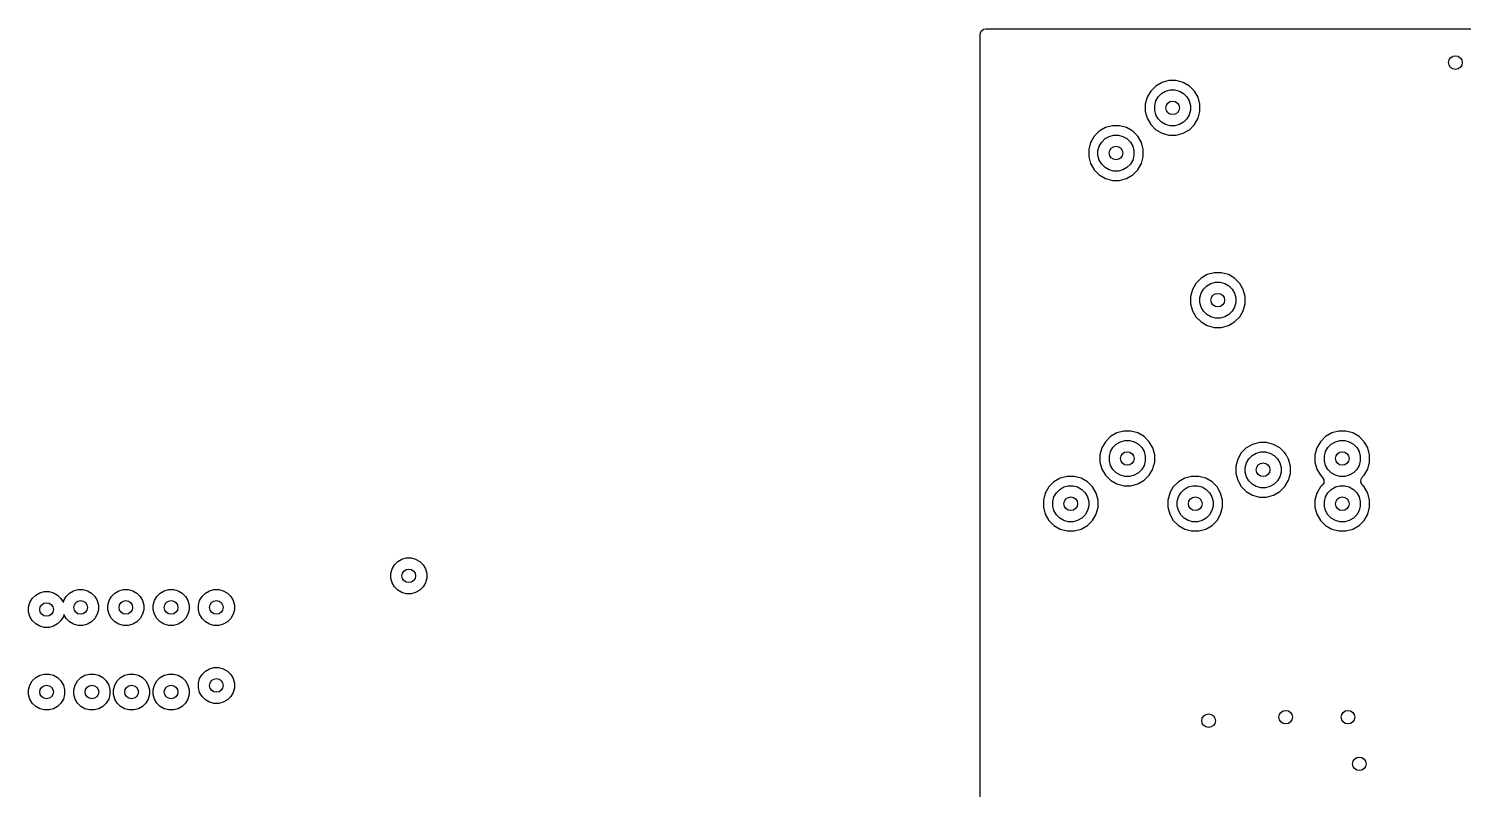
# Model space of a CAD drawing. Extents: x 0.98 to 8.09, y -3.46 to -0.83.
# Drawn here: x 2.263 to 3.511, y -1.489 to -0.827 of the extents above; entities that cross this region are included whole.
import ezdxf

# ---------------------------------------------------------------- set-up
doc = ezdxf.new("R2010")
doc.units = 0
doc.header["$MEASUREMENT"] = 0
doc.layers.add('BLACK', color=7, linetype='CONTINUOUS')

msp = doc.modelspace()

# ---------------------------------------------------------------- linework, layer by layer
at = {"layer": 'BLACK', "linetype": 'CONTINUOUS'}
for p, q in [((3.0906, -0.8317), (3.0913, -0.829)), ((3.0906, -0.8925), (3.0906, -0.8317)), ((3.0913, -0.829), (3.0934, -0.8272)), ((3.0934, -0.8272), (3.0954, -0.8268)), ((3.0954, -0.8268), (7.1211, -0.8268)), ((3.2547, -0.8719), (3.2487, -0.8735)), ((3.261, -0.8719), (3.2547, -0.8719)), ((3.267, -0.8735), (3.261, -0.8719)), ((3.2389, -0.8811), (3.2357, -0.8865)), ((3.2433, -0.8767), (3.2389, -0.8811)), ((3.2389, -0.8811), (3.2389, -0.8811)), ((3.2487, -0.8735), (3.2433, -0.8767)), ((3.2433, -0.8767), (3.2433, -0.8767)), ((3.2454, -0.8861), (3.2483, -0.8832)), ((3.2483, -0.8832), (3.2518, -0.8811)), ((3.2487, -0.8735), (3.2487, -0.8735)), ((3.2487, -0.8735), (3.2487, -0.8735)), ((3.2518, -0.8811), (3.2558, -0.8801)), ((3.2558, -0.8801), (3.2599, -0.8801)), ((3.2599, -0.8801), (3.2639, -0.8811)), ((3.2639, -0.8811), (3.2675, -0.8832)), ((3.2725, -0.8767), (3.267, -0.8735)), ((3.2675, -0.8832), (3.2704, -0.8861)), ((3.2769, -0.8811), (3.2725, -0.8767)), ((3.28, -0.8865), (3.2769, -0.8811)), ((3.0906, -0.9319), (3.0906, -0.8925)), ((3.2357, -0.8865), (3.2341, -0.8925)), ((3.2341, -0.8925), (3.2341, -0.8988)), ((3.2423, -0.8936), (3.2433, -0.8896)), ((3.2423, -0.8977), (3.2423, -0.8936)), ((3.2433, -0.9017), (3.2423, -0.8977)), ((3.2433, -0.8896), (3.2454, -0.8861)), ((3.2704, -0.8861), (3.2724, -0.8896)), ((3.2724, -0.8896), (3.2735, -0.8936)), ((3.2735, -0.8977), (3.2724, -0.9017)), ((3.2735, -0.8936), (3.2735, -0.8977)), ((3.2816, -0.8925), (3.28, -0.8865)), ((3.2816, -0.8988), (3.2816, -0.8925)), ((3.2341, -0.8988), (3.2357, -0.9048)), ((3.2357, -0.9048), (3.2389, -0.9103)), ((3.2389, -0.9103), (3.2433, -0.9147)), ((3.2454, -0.9053), (3.2433, -0.9017)), ((3.2483, -0.9082), (3.2454, -0.9053)), ((3.2518, -0.9102), (3.2483, -0.9082)), ((3.2558, -0.9113), (3.2518, -0.9102)), ((3.2639, -0.9102), (3.2599, -0.9113)), ((3.2675, -0.9082), (3.2639, -0.9102)), ((3.2704, -0.9053), (3.2675, -0.9082)), ((3.2724, -0.9017), (3.2704, -0.9053)), ((3.2725, -0.9147), (3.2769, -0.9103)), ((3.2769, -0.9103), (3.28, -0.9048)), ((3.28, -0.9048), (3.2807, -0.9024)), ((3.2807, -0.9024), (3.2816, -0.8988)), ((3.1896, -0.9204), (3.1873, -0.9245)), ((3.1941, -0.916), (3.1896, -0.9204)), ((3.1896, -0.9204), (3.1896, -0.9204)), ((3.1995, -0.9129), (3.1941, -0.916)), ((3.1941, -0.916), (3.1941, -0.916)), ((3.1962, -0.9255), (3.1991, -0.9225)), ((3.1991, -0.9225), (3.2026, -0.9205)), ((3.2055, -0.9113), (3.1995, -0.9129)), ((3.1995, -0.9129), (3.1995, -0.9129)), ((3.1995, -0.9129), (3.1995, -0.9129)), ((3.2026, -0.9205), (3.2066, -0.9194)), ((3.2118, -0.9113), (3.2055, -0.9113)), ((3.2066, -0.9194), (3.2107, -0.9194)), ((3.2107, -0.9194), (3.2147, -0.9205)), ((3.2178, -0.9129), (3.2118, -0.9113)), ((3.2147, -0.9205), (3.2182, -0.9225)), ((3.2233, -0.916), (3.2178, -0.9129)), ((3.2182, -0.9225), (3.2212, -0.9255)), ((3.2277, -0.9204), (3.2233, -0.916)), ((3.2308, -0.9259), (3.2277, -0.9204)), ((3.2433, -0.9147), (3.2487, -0.9178)), ((3.2487, -0.9178), (3.2547, -0.9194)), ((3.2547, -0.9194), (3.2547, -0.9194)), ((3.2547, -0.9194), (3.261, -0.9194)), ((3.2599, -0.9113), (3.2558, -0.9113)), ((3.261, -0.9194), (3.267, -0.9178)), ((3.261, -0.9194), (3.261, -0.9194)), ((3.267, -0.9178), (3.2725, -0.9147)), ((3.0906, -1.0599), (3.0906, -0.9319)), ((3.1865, -0.9259), (3.1849, -0.9319)), ((3.1849, -0.9319), (3.1849, -0.9382)), ((3.1873, -0.9245), (3.1865, -0.9259)), ((3.193, -0.933), (3.1941, -0.929)), ((3.193, -0.9371), (3.193, -0.933)), ((3.1941, -0.929), (3.1962, -0.9255)), ((3.2212, -0.9255), (3.2232, -0.929)), ((3.2232, -0.929), (3.2243, -0.933)), ((3.2243, -0.933), (3.2243, -0.9371)), ((3.2324, -0.9319), (3.2308, -0.9259)), ((3.2324, -0.9382), (3.2324, -0.9319)), ((3.1849, -0.9382), (3.1865, -0.9442)), ((3.1865, -0.9442), (3.1896, -0.9496)), ((3.1941, -0.9411), (3.193, -0.9371)), ((3.1962, -0.9446), (3.1941, -0.9411)), ((3.1991, -0.9475), (3.1962, -0.9446)), ((3.2026, -0.9496), (3.1991, -0.9475)), ((3.2182, -0.9475), (3.2147, -0.9496)), ((3.2212, -0.9446), (3.2182, -0.9475)), ((3.2232, -0.9411), (3.2212, -0.9446)), ((3.2243, -0.9371), (3.2232, -0.9411)), ((3.2277, -0.9496), (3.2308, -0.9442)), ((3.2308, -0.9442), (3.2324, -0.9382)), ((3.1896, -0.9496), (3.1941, -0.9541)), ((3.1941, -0.9541), (3.1995, -0.9572)), ((3.1995, -0.9572), (3.2055, -0.9588)), ((3.2066, -0.9507), (3.2026, -0.9496)), ((3.2055, -0.9588), (3.2055, -0.9588)), ((3.2055, -0.9588), (3.2118, -0.9588)), ((3.2107, -0.9507), (3.2066, -0.9507)), ((3.2147, -0.9496), (3.2107, -0.9507)), ((3.2118, -0.9588), (3.2178, -0.9572)), ((3.2118, -0.9588), (3.2118, -0.9588)), ((3.2178, -0.9572), (3.2233, -0.9541)), ((3.2233, -0.9541), (3.2277, -0.9496)), ((3.2827, -1.044), (3.2782, -1.0484)), ((3.2881, -1.0408), (3.2827, -1.044)), ((3.2827, -1.044), (3.2827, -1.044)), ((3.2941, -1.0392), (3.2881, -1.0408)), ((3.2881, -1.0408), (3.2881, -1.0408)), ((3.2881, -1.0408), (3.2881, -1.0408)), ((3.2912, -1.0484), (3.2952, -1.0474)), ((3.3004, -1.0392), (3.2941, -1.0392)), ((3.2952, -1.0474), (3.2993, -1.0474)), ((3.2993, -1.0474), (3.3033, -1.0484)), ((3.3064, -1.0408), (3.3004, -1.0392)), ((3.3118, -1.044), (3.3064, -1.0408)), ((3.3163, -1.0484), (3.3118, -1.044)), ((3.0906, -1.1024), (3.0906, -1.0599)), ((3.2751, -1.0538), (3.2735, -1.0599)), ((3.2735, -1.0599), (3.2735, -1.0661)), ((3.2782, -1.0484), (3.2751, -1.0538)), ((3.2782, -1.0484), (3.2782, -1.0484)), ((3.2816, -1.0609), (3.2827, -1.057)), ((3.2827, -1.057), (3.2848, -1.0534)), ((3.2848, -1.0534), (3.2877, -1.0505)), ((3.2877, -1.0505), (3.2912, -1.0484)), ((3.3033, -1.0484), (3.3068, -1.0505)), ((3.3068, -1.0505), (3.3097, -1.0534)), ((3.3097, -1.0534), (3.3118, -1.057)), ((3.3118, -1.057), (3.3129, -1.0609)), ((3.3194, -1.0538), (3.3163, -1.0484)), ((3.321, -1.0599), (3.3194, -1.0538)), ((3.321, -1.0661), (3.321, -1.0599)), ((3.2735, -1.0661), (3.2751, -1.0722)), ((3.2751, -1.0722), (3.2782, -1.0776)), ((3.2816, -1.065), (3.2816, -1.0609)), ((3.2827, -1.069), (3.2816, -1.065)), ((3.2848, -1.0726), (3.2827, -1.069)), ((3.2877, -1.0755), (3.2848, -1.0726)), ((3.3097, -1.0726), (3.3068, -1.0755)), ((3.3118, -1.069), (3.3097, -1.0726)), ((3.3129, -1.065), (3.3118, -1.069)), ((3.3129, -1.0609), (3.3129, -1.065)), ((3.3163, -1.0776), (3.3194, -1.0722)), ((3.3194, -1.0722), (3.321, -1.0661)), ((3.2782, -1.0776), (3.2827, -1.082)), ((3.2827, -1.082), (3.2881, -1.0851)), ((3.2912, -1.0775), (3.2877, -1.0755)), ((3.2881, -1.0851), (3.2941, -1.0868)), ((3.2952, -1.0786), (3.2912, -1.0775)), ((3.2993, -1.0786), (3.2952, -1.0786)), ((3.3033, -1.0775), (3.2993, -1.0786)), ((3.3004, -1.0868), (3.3064, -1.0851)), ((3.3068, -1.0755), (3.3033, -1.0775)), ((3.3064, -1.0851), (3.3118, -1.082)), ((3.3118, -1.082), (3.3163, -1.0776)), ((3.2941, -1.0868), (3.2941, -1.0868)), ((3.2941, -1.0868), (3.3004, -1.0868)), ((3.3004, -1.0868), (3.3004, -1.0868)), ((3.0906, -1.1583), (3.0906, -1.1024)), ((3.0906, -1.1977), (3.0906, -1.1583)), ((3.2039, -1.1818), (3.1995, -1.1862)), ((3.2093, -1.1786), (3.2039, -1.1818)), ((3.2039, -1.1818), (3.2039, -1.1818)), ((3.2154, -1.177), (3.2093, -1.1786)), ((3.2093, -1.1786), (3.2093, -1.1786)), ((3.2093, -1.1786), (3.2093, -1.1786)), ((3.2125, -1.1862), (3.2164, -1.1852)), ((3.2216, -1.177), (3.2154, -1.177)), ((3.2164, -1.1852), (3.2206, -1.1852)), ((3.2206, -1.1852), (3.2245, -1.1862)), ((3.2277, -1.1786), (3.2216, -1.177)), ((3.2331, -1.1818), (3.2277, -1.1786)), ((3.2375, -1.1862), (3.2331, -1.1818)), ((3.3909, -1.1818), (3.3865, -1.1862)), ((3.3963, -1.1786), (3.3909, -1.1818)), ((3.3909, -1.1818), (3.3909, -1.1818)), ((3.4024, -1.177), (3.3963, -1.1786)), ((3.3963, -1.1786), (3.3963, -1.1786)), ((3.3963, -1.1786), (3.3963, -1.1786)), ((3.3995, -1.1862), (3.4035, -1.1852)), ((3.4086, -1.177), (3.4024, -1.177)), ((3.4035, -1.1852), (3.4076, -1.1852)), ((3.4076, -1.1852), (3.4115, -1.1862)), ((3.4147, -1.1786), (3.4086, -1.177)), ((3.4201, -1.1818), (3.4147, -1.1786)), ((3.4245, -1.1862), (3.4201, -1.1818)), ((3.0906, -1.237), (3.0906, -1.1977)), ((3.1964, -1.1916), (3.1947, -1.1977)), ((3.1947, -1.1977), (3.1947, -1.2039)), ((3.1995, -1.1862), (3.1964, -1.1916)), ((3.1995, -1.1862), (3.1995, -1.1862)), ((3.2029, -1.1987), (3.204, -1.1948)), ((3.204, -1.1948), (3.206, -1.1912)), ((3.206, -1.1912), (3.2089, -1.1883)), ((3.2089, -1.1883), (3.2125, -1.1862)), ((3.2245, -1.1862), (3.2281, -1.1883)), ((3.2281, -1.1883), (3.231, -1.1912)), ((3.231, -1.1912), (3.2331, -1.1948)), ((3.2331, -1.1948), (3.2341, -1.1987)), ((3.2407, -1.1916), (3.2375, -1.1862)), ((3.2423, -1.1977), (3.2407, -1.1916)), ((3.2423, -1.2039), (3.2423, -1.1977)), ((3.3176, -1.196), (3.3145, -1.2014)), ((3.322, -1.1916), (3.3176, -1.196)), ((3.3176, -1.196), (3.3176, -1.196)), ((3.3274, -1.1885), (3.322, -1.1916)), ((3.322, -1.1916), (3.322, -1.1916)), ((3.327, -1.1981), (3.3306, -1.1961)), ((3.3335, -1.1869), (3.3274, -1.1885)), ((3.3274, -1.1885), (3.3274, -1.1885)), ((3.3274, -1.1885), (3.3274, -1.1885)), ((3.3306, -1.1961), (3.3346, -1.195)), ((3.3397, -1.1869), (3.3335, -1.1869)), ((3.3346, -1.195), (3.3387, -1.195)), ((3.3387, -1.195), (3.3426, -1.1961)), ((3.3458, -1.1885), (3.3397, -1.1869)), ((3.3426, -1.1961), (3.3462, -1.1981)), ((3.3512, -1.1916), (3.3458, -1.1885)), ((3.3556, -1.196), (3.3512, -1.1916)), ((3.3566, -1.1977), (3.3556, -1.196)), ((3.3575, -1.1993), (3.3566, -1.1977)), ((3.3834, -1.1916), (3.3817, -1.1977)), ((3.3817, -1.1977), (3.3817, -1.2039)), ((3.3865, -1.1862), (3.3834, -1.1916)), ((3.3865, -1.1862), (3.3865, -1.1862)), ((3.3899, -1.1987), (3.391, -1.1948)), ((3.391, -1.1948), (3.393, -1.1912)), ((3.393, -1.1912), (3.3959, -1.1883)), ((3.3959, -1.1883), (3.3995, -1.1862)), ((3.4115, -1.1862), (3.4151, -1.1883)), ((3.4151, -1.1883), (3.418, -1.1912)), ((3.418, -1.1912), (3.4201, -1.1948)), ((3.4201, -1.1948), (3.4211, -1.1987)), ((3.4277, -1.1916), (3.4245, -1.1862)), ((3.4293, -1.1977), (3.4277, -1.1916)), ((3.4293, -1.2039), (3.4293, -1.1977)), ((3.1947, -1.2039), (3.1964, -1.21)), ((3.1964, -1.21), (3.1995, -1.2154)), ((3.2029, -1.2028), (3.2029, -1.1987)), ((3.204, -1.2068), (3.2029, -1.2028)), ((3.206, -1.2104), (3.204, -1.2068)), ((3.2089, -1.2133), (3.206, -1.2104)), ((3.231, -1.2104), (3.2281, -1.2133)), ((3.2331, -1.2068), (3.231, -1.2104)), ((3.2341, -1.2028), (3.2331, -1.2068)), ((3.2341, -1.1987), (3.2341, -1.2028)), ((3.2375, -1.2154), (3.2407, -1.21)), ((3.2407, -1.21), (3.2413, -1.2075)), ((3.2413, -1.2075), (3.2423, -1.2039)), ((3.3145, -1.2015), (3.3128, -1.2075)), ((3.3128, -1.2075), (3.3128, -1.2138)), ((3.3145, -1.2014), (3.3145, -1.2015)), ((3.321, -1.2086), (3.3221, -1.2046)), ((3.321, -1.2127), (3.321, -1.2086)), ((3.3221, -1.2046), (3.3241, -1.201)), ((3.3241, -1.201), (3.327, -1.1981)), ((3.3462, -1.1981), (3.3491, -1.201)), ((3.3491, -1.201), (3.3512, -1.2046)), ((3.3512, -1.2046), (3.3522, -1.2086)), ((3.3522, -1.2086), (3.3522, -1.2127)), ((3.3578, -1.1998), (3.3575, -1.1993)), ((3.3588, -1.2015), (3.3578, -1.1998)), ((3.3578, -1.1998), (3.3578, -1.1998)), ((3.3604, -1.2075), (3.3588, -1.2015)), ((3.3588, -1.2015), (3.3588, -1.2015)), ((3.3604, -1.2138), (3.3604, -1.2075)), ((3.3817, -1.2039), (3.3834, -1.21)), ((3.3834, -1.21), (3.3865, -1.2154)), ((3.3899, -1.2028), (3.3899, -1.1987)), ((3.391, -1.2068), (3.3899, -1.2028)), ((3.393, -1.2104), (3.391, -1.2068)), ((3.3959, -1.2133), (3.393, -1.2104)), ((3.418, -1.2104), (3.4151, -1.2133)), ((3.4201, -1.2068), (3.418, -1.2104)), ((3.4211, -1.2028), (3.4201, -1.2068)), ((3.4211, -1.1987), (3.4211, -1.2028)), ((3.4245, -1.2154), (3.4277, -1.21)), ((3.4277, -1.21), (3.4293, -1.2039)), ((3.1547, -1.2211), (3.1503, -1.2256)), ((3.1601, -1.218), (3.1547, -1.2211)), ((3.1547, -1.2211), (3.1547, -1.2211)), ((3.1662, -1.2164), (3.1601, -1.218)), ((3.1601, -1.218), (3.1601, -1.218)), ((3.1601, -1.218), (3.1601, -1.218)), ((3.1724, -1.2164), (3.1662, -1.2164)), ((3.1785, -1.218), (3.1724, -1.2164)), ((3.1839, -1.2211), (3.1785, -1.218)), ((3.1883, -1.2256), (3.1839, -1.2211)), ((3.1995, -1.2154), (3.2039, -1.2198)), ((3.2039, -1.2198), (3.2093, -1.2229)), ((3.2125, -1.2153), (3.2089, -1.2133)), ((3.2164, -1.2164), (3.2125, -1.2153)), ((3.2206, -1.2164), (3.2164, -1.2164)), ((3.2245, -1.2153), (3.2206, -1.2164)), ((3.2281, -1.2133), (3.2245, -1.2153)), ((3.2277, -1.2229), (3.2331, -1.2198)), ((3.2331, -1.2198), (3.2375, -1.2154)), ((3.263, -1.2211), (3.2585, -1.2256)), ((3.2684, -1.218), (3.263, -1.2211)), ((3.263, -1.2211), (3.263, -1.2211)), ((3.2744, -1.2164), (3.2684, -1.218)), ((3.2684, -1.218), (3.2684, -1.218)), ((3.2684, -1.218), (3.2684, -1.218)), ((3.2807, -1.2164), (3.2744, -1.2164)), ((3.2867, -1.218), (3.2807, -1.2164)), ((3.2922, -1.2211), (3.2867, -1.218)), ((3.2966, -1.2256), (3.2922, -1.2211)), ((3.3128, -1.2138), (3.3145, -1.2198)), ((3.3145, -1.2198), (3.3176, -1.2252)), ((3.3221, -1.2167), (3.321, -1.2127)), ((3.3241, -1.2202), (3.3221, -1.2167)), ((3.327, -1.2231), (3.3241, -1.2202)), ((3.3491, -1.2202), (3.3462, -1.2231)), ((3.3512, -1.2167), (3.3491, -1.2202)), ((3.3522, -1.2127), (3.3512, -1.2167)), ((3.3556, -1.2252), (3.3588, -1.2198)), ((3.3588, -1.2198), (3.3604, -1.2138)), ((3.3865, -1.2154), (3.3865, -1.2154)), ((3.3865, -1.2154), (3.3881, -1.217)), ((3.3881, -1.217), (3.3895, -1.2194)), ((3.3893, -1.2222), (3.3881, -1.2239)), ((3.3895, -1.2194), (3.3893, -1.2222)), ((3.3995, -1.2153), (3.3959, -1.2133)), ((3.4035, -1.2164), (3.3995, -1.2153)), ((3.4076, -1.2164), (3.4035, -1.2164)), ((3.4115, -1.2153), (3.4076, -1.2164)), ((3.4151, -1.2133), (3.4115, -1.2153)), ((3.4216, -1.2215), (3.4218, -1.2188)), ((3.4229, -1.2239), (3.4216, -1.2215)), ((3.4218, -1.2188), (3.4229, -1.217)), ((3.4229, -1.217), (3.4235, -1.2164)), ((3.4235, -1.2164), (3.4245, -1.2154)), ((3.1471, -1.231), (3.1455, -1.237)), ((3.1479, -1.2296), (3.1471, -1.231)), ((3.1503, -1.2256), (3.1479, -1.2296)), ((3.1503, -1.2256), (3.1503, -1.2256)), ((3.1537, -1.2381), (3.1547, -1.2341)), ((3.1547, -1.2341), (3.1568, -1.2306)), ((3.1568, -1.2306), (3.1597, -1.2277)), ((3.1597, -1.2277), (3.1633, -1.2256)), ((3.1633, -1.2256), (3.1672, -1.2245)), ((3.1672, -1.2245), (3.1713, -1.2245)), ((3.1713, -1.2245), (3.1753, -1.2256)), ((3.1753, -1.2256), (3.1789, -1.2277)), ((3.1789, -1.2277), (3.1818, -1.2306)), ((3.1818, -1.2306), (3.1838, -1.2341)), ((3.1838, -1.2341), (3.1849, -1.2381)), ((3.1914, -1.231), (3.1883, -1.2256)), ((3.1931, -1.237), (3.1914, -1.231)), ((3.2093, -1.2229), (3.2154, -1.2246)), ((3.2154, -1.2246), (3.2154, -1.2246)), ((3.2154, -1.2246), (3.2216, -1.2246)), ((3.2216, -1.2246), (3.2277, -1.2229)), ((3.2216, -1.2246), (3.2216, -1.2246)), ((3.2554, -1.231), (3.2538, -1.237)), ((3.2562, -1.2296), (3.2554, -1.231)), ((3.2585, -1.2256), (3.2562, -1.2296)), ((3.2585, -1.2256), (3.2585, -1.2256)), ((3.2619, -1.2381), (3.263, -1.2341)), ((3.263, -1.2341), (3.2651, -1.2306)), ((3.2651, -1.2306), (3.268, -1.2277)), ((3.268, -1.2277), (3.2715, -1.2256)), ((3.2715, -1.2256), (3.2755, -1.2245)), ((3.2755, -1.2245), (3.2796, -1.2245)), ((3.2796, -1.2245), (3.2836, -1.2256)), ((3.2836, -1.2256), (3.2871, -1.2277)), ((3.2871, -1.2277), (3.2901, -1.2306)), ((3.2901, -1.2306), (3.2921, -1.2341)), ((3.2921, -1.2341), (3.2932, -1.2381)), ((3.2997, -1.231), (3.2966, -1.2256)), ((3.3013, -1.237), (3.2997, -1.231)), ((3.3176, -1.2252), (3.322, -1.2296)), ((3.322, -1.2296), (3.3274, -1.2328)), ((3.3306, -1.2252), (3.327, -1.2231)), ((3.3274, -1.2328), (3.3335, -1.2344)), ((3.3346, -1.2262), (3.3306, -1.2252)), ((3.3335, -1.2344), (3.3335, -1.2344)), ((3.3335, -1.2344), (3.3397, -1.2344)), ((3.3387, -1.2262), (3.3346, -1.2262)), ((3.3426, -1.2252), (3.3387, -1.2262)), ((3.3397, -1.2344), (3.3458, -1.2328)), ((3.3397, -1.2344), (3.3397, -1.2344)), ((3.3462, -1.2231), (3.3426, -1.2252)), ((3.3458, -1.2328), (3.3512, -1.2296)), ((3.3512, -1.2296), (3.3556, -1.2252)), ((3.3834, -1.231), (3.3817, -1.237)), ((3.3841, -1.2296), (3.3834, -1.231)), ((3.3865, -1.2256), (3.3841, -1.2296)), ((3.3881, -1.2239), (3.3865, -1.2256)), ((3.3865, -1.2256), (3.3865, -1.2256)), ((3.3899, -1.2381), (3.391, -1.2341)), ((3.391, -1.2341), (3.393, -1.2306)), ((3.393, -1.2306), (3.3959, -1.2277)), ((3.3959, -1.2277), (3.3995, -1.2256)), ((3.3995, -1.2256), (3.4035, -1.2245)), ((3.4035, -1.2245), (3.4076, -1.2245)), ((3.4076, -1.2245), (3.4115, -1.2256)), ((3.4115, -1.2256), (3.4151, -1.2277)), ((3.4151, -1.2277), (3.418, -1.2306)), ((3.418, -1.2306), (3.4201, -1.2341)), ((3.4201, -1.2341), (3.4211, -1.2381)), ((3.4245, -1.2256), (3.4229, -1.2239)), ((3.4277, -1.231), (3.4245, -1.2256)), ((3.4293, -1.237), (3.4277, -1.231)), ((3.0906, -1.2764), (3.0906, -1.237)), ((3.1455, -1.237), (3.1455, -1.2433)), ((3.1455, -1.2433), (3.1471, -1.2493)), ((3.1537, -1.2422), (3.1537, -1.2381)), ((3.1547, -1.2462), (3.1537, -1.2422)), ((3.1568, -1.2497), (3.1547, -1.2462)), ((3.1838, -1.2462), (3.1818, -1.2497)), ((3.1849, -1.2422), (3.1838, -1.2462)), ((3.1849, -1.2381), (3.1849, -1.2422)), ((3.1914, -1.2493), (3.1931, -1.2433)), ((3.1931, -1.2433), (3.1931, -1.237)), ((3.2538, -1.237), (3.2538, -1.2433)), ((3.2538, -1.2433), (3.2554, -1.2493)), ((3.2619, -1.2422), (3.2619, -1.2381)), ((3.263, -1.2462), (3.2619, -1.2422)), ((3.2651, -1.2497), (3.263, -1.2462)), ((3.2921, -1.2462), (3.2901, -1.2497)), ((3.2932, -1.2422), (3.2921, -1.2462)), ((3.2932, -1.2381), (3.2932, -1.2422)), ((3.2997, -1.2493), (3.3013, -1.2433)), ((3.3013, -1.2433), (3.3013, -1.237)), ((3.3817, -1.237), (3.3817, -1.2433)), ((3.3817, -1.2433), (3.3834, -1.2493)), ((3.3899, -1.2422), (3.3899, -1.2381)), ((3.391, -1.2462), (3.3899, -1.2422)), ((3.393, -1.2497), (3.391, -1.2462)), ((3.4201, -1.2462), (3.418, -1.2497)), ((3.4211, -1.2422), (3.4201, -1.2462)), ((3.4211, -1.2381), (3.4211, -1.2422)), ((3.4277, -1.2493), (3.4293, -1.2433)), ((3.4293, -1.2433), (3.4293, -1.237)), ((3.1471, -1.2493), (3.1503, -1.2548)), ((3.1503, -1.2548), (3.1547, -1.2592)), ((3.1547, -1.2592), (3.1601, -1.2623)), ((3.1597, -1.2527), (3.1568, -1.2497)), ((3.1633, -1.2547), (3.1597, -1.2527)), ((3.1672, -1.2558), (3.1633, -1.2547)), ((3.1713, -1.2558), (3.1672, -1.2558)), ((3.1753, -1.2547), (3.1713, -1.2558)), ((3.1789, -1.2527), (3.1753, -1.2547)), ((3.1785, -1.2623), (3.1839, -1.2592)), ((3.1818, -1.2497), (3.1789, -1.2527)), ((3.1839, -1.2592), (3.1883, -1.2548)), ((3.1883, -1.2548), (3.1914, -1.2493)), ((3.2554, -1.2493), (3.2585, -1.2548)), ((3.2585, -1.2548), (3.263, -1.2592)), ((3.263, -1.2592), (3.2684, -1.2623)), ((3.268, -1.2527), (3.2651, -1.2497)), ((3.2715, -1.2547), (3.268, -1.2527)), ((3.2755, -1.2558), (3.2715, -1.2547)), ((3.2796, -1.2558), (3.2755, -1.2558)), ((3.2836, -1.2547), (3.2796, -1.2558)), ((3.2871, -1.2527), (3.2836, -1.2547)), ((3.2867, -1.2623), (3.2922, -1.2592)), ((3.2901, -1.2497), (3.2871, -1.2527)), ((3.2922, -1.2592), (3.2966, -1.2548)), ((3.2966, -1.2548), (3.2997, -1.2493)), ((3.3834, -1.2493), (3.3865, -1.2548)), ((3.3865, -1.2548), (3.3909, -1.2592)), ((3.3909, -1.2592), (3.3963, -1.2623)), ((3.3959, -1.2527), (3.393, -1.2497)), ((3.3995, -1.2547), (3.3959, -1.2527)), ((3.4035, -1.2558), (3.3995, -1.2547)), ((3.4076, -1.2558), (3.4035, -1.2558)), ((3.4115, -1.2547), (3.4076, -1.2558)), ((3.4151, -1.2527), (3.4115, -1.2547)), ((3.4147, -1.2623), (3.4201, -1.2592)), ((3.418, -1.2497), (3.4151, -1.2527)), ((3.4201, -1.2592), (3.4245, -1.2548)), ((3.4245, -1.2548), (3.4277, -1.2493)), ((3.1601, -1.2623), (3.1662, -1.2639)), ((3.1662, -1.2639), (3.1662, -1.2639)), ((3.1662, -1.2639), (3.1724, -1.2639)), ((3.1724, -1.2639), (3.1785, -1.2623)), ((3.1724, -1.2639), (3.1724, -1.2639)), ((3.2684, -1.2623), (3.2744, -1.2639)), ((3.2744, -1.2639), (3.2744, -1.2639)), ((3.2744, -1.2639), (3.2807, -1.2639)), ((3.2807, -1.2639), (3.2867, -1.2623)), ((3.2807, -1.2639), (3.2807, -1.2639)), ((3.3963, -1.2623), (3.4024, -1.2639)), ((3.4024, -1.2639), (3.4024, -1.2639)), ((3.4024, -1.2639), (3.4086, -1.2639)), ((3.4086, -1.2639), (3.4147, -1.2623)), ((3.4086, -1.2639), (3.4086, -1.2639)), ((3.0906, -1.3059), (3.0906, -1.2764)), ((2.5779, -1.3008), (2.579, -1.2968)), ((2.579, -1.2968), (2.581, -1.2933)), ((2.581, -1.2933), (2.5839, -1.2904)), ((2.5839, -1.2904), (2.5875, -1.2883)), ((2.5875, -1.2883), (2.5914, -1.2872)), ((2.5914, -1.2872), (2.5956, -1.2872)), ((2.5956, -1.2872), (2.5995, -1.2883)), ((2.5995, -1.2883), (2.6031, -1.2904)), ((2.6031, -1.2904), (2.606, -1.2933)), ((2.606, -1.2933), (2.6081, -1.2968)), ((2.6081, -1.2968), (2.6091, -1.3008)), ((2.5779, -1.3049), (2.5779, -1.3008)), ((2.579, -1.3089), (2.5779, -1.3049)), ((2.581, -1.3124), (2.579, -1.3089)), ((2.6081, -1.3089), (2.606, -1.3124)), ((2.6091, -1.3049), (2.6081, -1.3089)), ((2.6091, -1.3008), (2.6091, -1.3049)), ((3.0906, -1.365), (3.0906, -1.3059)), ((2.264, -1.3262), (2.266, -1.3226)), ((2.266, -1.3226), (2.269, -1.3197)), ((2.269, -1.3197), (2.2725, -1.3176)), ((2.2725, -1.3176), (2.2765, -1.3166)), ((2.2765, -1.3166), (2.2806, -1.3166)), ((2.2806, -1.3166), (2.2846, -1.3176)), ((2.2846, -1.3176), (2.2881, -1.3197)), ((2.2881, -1.3197), (2.291, -1.3226)), ((2.291, -1.3226), (2.2931, -1.3261)), ((2.2935, -1.3244), (2.2956, -1.3208)), ((2.2956, -1.3208), (2.2985, -1.3179)), ((2.2985, -1.3179), (2.302, -1.3159)), ((2.302, -1.3159), (2.306, -1.3148)), ((2.306, -1.3148), (2.3101, -1.3148)), ((2.3101, -1.3148), (2.3141, -1.3159)), ((2.3141, -1.3159), (2.3177, -1.3179)), ((2.3177, -1.3179), (2.3206, -1.3208)), ((2.3206, -1.3208), (2.3226, -1.3244)), ((2.3329, -1.3244), (2.3349, -1.3208)), ((2.3349, -1.3208), (2.3379, -1.3179)), ((2.3379, -1.3179), (2.3414, -1.3159)), ((2.3414, -1.3159), (2.3454, -1.3148)), ((2.3454, -1.3148), (2.3495, -1.3148)), ((2.3495, -1.3148), (2.3535, -1.3159)), ((2.3535, -1.3159), (2.357, -1.3179)), ((2.357, -1.3179), (2.3599, -1.3208)), ((2.3599, -1.3208), (2.362, -1.3244)), ((2.3723, -1.3244), (2.3743, -1.3208)), ((2.3743, -1.3208), (2.3772, -1.3179)), ((2.3772, -1.3179), (2.3808, -1.3159)), ((2.3808, -1.3159), (2.3848, -1.3148)), ((2.3848, -1.3148), (2.3889, -1.3148)), ((2.3889, -1.3148), (2.3928, -1.3159)), ((2.3928, -1.3159), (2.3964, -1.3179)), ((2.3964, -1.3179), (2.3993, -1.3208)), ((2.3993, -1.3208), (2.4014, -1.3244)), ((2.4116, -1.3244), (2.4137, -1.3208)), ((2.4137, -1.3208), (2.4166, -1.3179)), ((2.4166, -1.3179), (2.4202, -1.3159)), ((2.4202, -1.3159), (2.4241, -1.3148)), ((2.4241, -1.3148), (2.4282, -1.3148)), ((2.4282, -1.3148), (2.4322, -1.3159)), ((2.4322, -1.3159), (2.4358, -1.3179)), ((2.4358, -1.3179), (2.4387, -1.3208)), ((2.4387, -1.3208), (2.4407, -1.3244)), ((2.5839, -1.3153), (2.581, -1.3124)), ((2.5875, -1.3174), (2.5839, -1.3153)), ((2.5914, -1.3185), (2.5875, -1.3174)), ((2.5956, -1.3185), (2.5914, -1.3185)), ((2.5995, -1.3174), (2.5956, -1.3185)), ((2.6031, -1.3153), (2.5995, -1.3174)), ((2.606, -1.3124), (2.6031, -1.3153)), ((2.2629, -1.3301), (2.264, -1.3262)), ((2.2629, -1.3342), (2.2629, -1.3301)), ((2.264, -1.3382), (2.2629, -1.3342)), ((2.2931, -1.3261), (2.2935, -1.3244)), ((2.3226, -1.3244), (2.3237, -1.3284)), ((2.3237, -1.3325), (2.3226, -1.3364)), ((2.3237, -1.3284), (2.3237, -1.3325)), ((2.3318, -1.3284), (2.3329, -1.3244)), ((2.3318, -1.3325), (2.3318, -1.3284)), ((2.3329, -1.3364), (2.3318, -1.3325)), ((2.362, -1.3244), (2.3631, -1.3284)), ((2.3631, -1.3325), (2.362, -1.3364)), ((2.3631, -1.3284), (2.3631, -1.3325)), ((2.3712, -1.3284), (2.3723, -1.3244)), ((2.3712, -1.3325), (2.3712, -1.3284)), ((2.3723, -1.3364), (2.3712, -1.3325)), ((2.4014, -1.3244), (2.4024, -1.3284)), ((2.4024, -1.3325), (2.4014, -1.3364)), ((2.4024, -1.3284), (2.4024, -1.3325)), ((2.4106, -1.3284), (2.4116, -1.3244)), ((2.4106, -1.3325), (2.4106, -1.3284)), ((2.4116, -1.3364), (2.4106, -1.3325)), ((2.4407, -1.3244), (2.4418, -1.3284)), ((2.4418, -1.3325), (2.4407, -1.3364)), ((2.4418, -1.3284), (2.4418, -1.3325)), ((2.266, -1.3418), (2.264, -1.3382)), ((2.269, -1.3447), (2.266, -1.3418)), ((2.2725, -1.3467), (2.269, -1.3447)), ((2.2765, -1.3478), (2.2725, -1.3467)), ((2.2846, -1.3467), (2.2806, -1.3478)), ((2.2881, -1.3447), (2.2846, -1.3467)), ((2.291, -1.3418), (2.2881, -1.3447)), ((2.2931, -1.3382), (2.291, -1.3418)), ((2.2936, -1.3365), (2.2931, -1.3382)), ((2.2956, -1.34), (2.2936, -1.3365)), ((2.2985, -1.3429), (2.2956, -1.34)), ((2.302, -1.345), (2.2985, -1.3429)), ((2.306, -1.346), (2.302, -1.345)), ((2.3101, -1.346), (2.306, -1.346)), ((2.3141, -1.345), (2.3101, -1.346)), ((2.3177, -1.3429), (2.3141, -1.345)), ((2.3206, -1.34), (2.3177, -1.3429)), ((2.3226, -1.3364), (2.3206, -1.34)), ((2.3349, -1.34), (2.3329, -1.3364)), ((2.3379, -1.3429), (2.3349, -1.34)), ((2.3414, -1.345), (2.3379, -1.3429)), ((2.3454, -1.346), (2.3414, -1.345)), ((2.3495, -1.346), (2.3454, -1.346)), ((2.3535, -1.345), (2.3495, -1.346)), ((2.357, -1.3429), (2.3535, -1.345)), ((2.3599, -1.34), (2.357, -1.3429)), ((2.362, -1.3364), (2.3599, -1.34)), ((2.3743, -1.34), (2.3723, -1.3364)), ((2.3772, -1.3429), (2.3743, -1.34)), ((2.3808, -1.345), (2.3772, -1.3429)), ((2.3848, -1.346), (2.3808, -1.345)), ((2.3889, -1.346), (2.3848, -1.346)), ((2.3928, -1.345), (2.3889, -1.346)), ((2.3964, -1.3429), (2.3928, -1.345)), ((2.3993, -1.34), (2.3964, -1.3429)), ((2.4014, -1.3364), (2.3993, -1.34)), ((2.4137, -1.34), (2.4116, -1.3364)), ((2.4166, -1.3429), (2.4137, -1.34)), ((2.4202, -1.345), (2.4166, -1.3429)), ((2.4241, -1.346), (2.4202, -1.345)), ((2.4282, -1.346), (2.4241, -1.346)), ((2.4322, -1.345), (2.4282, -1.346)), ((2.4358, -1.3429), (2.4322, -1.345)), ((2.4387, -1.34), (2.4358, -1.3429)), ((2.4407, -1.3364), (2.4387, -1.34)), ((2.2806, -1.3478), (2.2765, -1.3478)), ((3.0906, -1.5153), (3.0906, -1.365)), ((2.4166, -1.3858), (2.4202, -1.3838)), ((2.4202, -1.3838), (2.4241, -1.3827)), ((2.4241, -1.3827), (2.4282, -1.3827)), ((2.4282, -1.3827), (2.4322, -1.3838)), ((2.4322, -1.3838), (2.4358, -1.3858)), ((2.264, -1.398), (2.266, -1.3944)), ((2.266, -1.3944), (2.269, -1.3915)), ((2.269, -1.3915), (2.2725, -1.3895)), ((2.2725, -1.3895), (2.2765, -1.3884)), ((2.2765, -1.3884), (2.2806, -1.3884)), ((2.2806, -1.3884), (2.2846, -1.3895)), ((2.2846, -1.3895), (2.2881, -1.3915)), ((2.2881, -1.3915), (2.291, -1.3944)), ((2.291, -1.3944), (2.2931, -1.398)), ((2.3034, -1.398), (2.3054, -1.3944)), ((2.3054, -1.3944), (2.3083, -1.3915)), ((2.3083, -1.3915), (2.3119, -1.3895)), ((2.3119, -1.3895), (2.3159, -1.3884)), ((2.3159, -1.3884), (2.32, -1.3884)), ((2.32, -1.3884), (2.3239, -1.3895)), ((2.3239, -1.3895), (2.3275, -1.3915)), ((2.3275, -1.3915), (2.3304, -1.3944)), ((2.3304, -1.3944), (2.3325, -1.398)), ((2.3378, -1.398), (2.3399, -1.3944)), ((2.3399, -1.3944), (2.3428, -1.3915)), ((2.3428, -1.3915), (2.3463, -1.3895)), ((2.3463, -1.3895), (2.3503, -1.3884)), ((2.3503, -1.3884), (2.3544, -1.3884)), ((2.3544, -1.3884), (2.3584, -1.3895)), ((2.3584, -1.3895), (2.3619, -1.3915)), ((2.3619, -1.3915), (2.3649, -1.3944)), ((2.3649, -1.3944), (2.3669, -1.398)), ((2.3723, -1.398), (2.3743, -1.3944)), ((2.3743, -1.3944), (2.3772, -1.3915)), ((2.3772, -1.3915), (2.3808, -1.3895)), ((2.3808, -1.3895), (2.3848, -1.3884)), ((2.3848, -1.3884), (2.3889, -1.3884)), ((2.3889, -1.3884), (2.3928, -1.3895)), ((2.3928, -1.3895), (2.3964, -1.3915)), ((2.3964, -1.3915), (2.3993, -1.3944)), ((2.3993, -1.3944), (2.4014, -1.398)), ((2.4106, -1.3963), (2.4116, -1.3923)), ((2.4106, -1.4004), (2.4106, -1.3963)), ((2.4116, -1.3923), (2.4137, -1.3887)), ((2.4137, -1.3887), (2.4166, -1.3858)), ((2.4358, -1.3858), (2.4387, -1.3887)), ((2.4387, -1.3887), (2.4407, -1.3923)), ((2.4407, -1.3923), (2.4418, -1.3963)), ((2.4418, -1.3963), (2.4418, -1.4004)), ((2.2629, -1.402), (2.264, -1.398)), ((2.2629, -1.4061), (2.2629, -1.402)), ((2.264, -1.4101), (2.2629, -1.4061)), ((2.2931, -1.398), (2.2942, -1.402)), ((2.2942, -1.4061), (2.2931, -1.4101)), ((2.2942, -1.402), (2.2942, -1.4061)), ((2.3023, -1.402), (2.3034, -1.398)), ((2.3023, -1.4061), (2.3023, -1.402)), ((2.3034, -1.4101), (2.3023, -1.4061)), ((2.3325, -1.398), (2.3335, -1.402)), ((2.3335, -1.4061), (2.3325, -1.4101)), ((2.3335, -1.402), (2.3335, -1.4061)), ((2.3367, -1.402), (2.3378, -1.398)), ((2.3367, -1.4061), (2.3367, -1.402)), ((2.3378, -1.4101), (2.3367, -1.4061)), ((2.3669, -1.398), (2.368, -1.402)), ((2.368, -1.4061), (2.3669, -1.4101)), ((2.368, -1.402), (2.368, -1.4061)), ((2.3712, -1.402), (2.3723, -1.398)), ((2.3712, -1.4061), (2.3712, -1.402)), ((2.3723, -1.4101), (2.3712, -1.4061)), ((2.4014, -1.398), (2.4024, -1.402)), ((2.4024, -1.4061), (2.4014, -1.4101)), ((2.4024, -1.402), (2.4024, -1.4061)), ((2.4116, -1.4044), (2.4106, -1.4004)), ((2.4137, -1.4079), (2.4116, -1.4044)), ((2.4166, -1.4108), (2.4137, -1.4079)), ((2.4387, -1.4079), (2.4358, -1.4108)), ((2.4407, -1.4044), (2.4387, -1.4079)), ((2.4418, -1.4004), (2.4407, -1.4044)), ((2.266, -1.4136), (2.264, -1.4101)), ((2.269, -1.4165), (2.266, -1.4136)), ((2.2725, -1.4186), (2.269, -1.4165)), ((2.2765, -1.4196), (2.2725, -1.4186)), ((2.2806, -1.4196), (2.2765, -1.4196)), ((2.2846, -1.4186), (2.2806, -1.4196)), ((2.2881, -1.4165), (2.2846, -1.4186)), ((2.291, -1.4136), (2.2881, -1.4165)), ((2.2931, -1.4101), (2.291, -1.4136)), ((2.3054, -1.4136), (2.3034, -1.4101)), ((2.3083, -1.4165), (2.3054, -1.4136)), ((2.3119, -1.4186), (2.3083, -1.4165)), ((2.3159, -1.4196), (2.3119, -1.4186)), ((2.32, -1.4196), (2.3159, -1.4196)), ((2.3239, -1.4186), (2.32, -1.4196)), ((2.3275, -1.4165), (2.3239, -1.4186)), ((2.3304, -1.4136), (2.3275, -1.4165)), ((2.3325, -1.4101), (2.3304, -1.4136)), ((2.3399, -1.4136), (2.3378, -1.4101)), ((2.3428, -1.4165), (2.3399, -1.4136)), ((2.3463, -1.4186), (2.3428, -1.4165)), ((2.3503, -1.4196), (2.3463, -1.4186)), ((2.3544, -1.4196), (2.3503, -1.4196)), ((2.3584, -1.4186), (2.3544, -1.4196)), ((2.3619, -1.4165), (2.3584, -1.4186)), ((2.3649, -1.4136), (2.3619, -1.4165)), ((2.3669, -1.4101), (2.3649, -1.4136)), ((2.3743, -1.4136), (2.3723, -1.4101)), ((2.3772, -1.4165), (2.3743, -1.4136)), ((2.3808, -1.4186), (2.3772, -1.4165)), ((2.3848, -1.4196), (2.3808, -1.4186)), ((2.3889, -1.4196), (2.3848, -1.4196)), ((2.3928, -1.4186), (2.3889, -1.4196)), ((2.3964, -1.4165), (2.3928, -1.4186)), ((2.3993, -1.4136), (2.3964, -1.4165)), ((2.4014, -1.4101), (2.3993, -1.4136)), ((2.4202, -1.4129), (2.4166, -1.4108)), ((2.4241, -1.4139), (2.4202, -1.4129)), ((2.4282, -1.4139), (2.4241, -1.4139)), ((2.4322, -1.4129), (2.4282, -1.4139)), ((2.4358, -1.4108), (2.4322, -1.4129))]:
    msp.add_line(p, q, dxfattribs=at)
at = {"layer": 'BLACK'}
for centre in [(3.5039, -0.8563), (3.2579, -0.8957), (3.2087, -0.935), (3.2972, -1.063), (3.2185, -1.2008), (3.4055, -1.2008), (3.3366, -1.2106), (3.1693, -1.2402), (3.2776, -1.2402), (3.4055, -1.2402), (2.5935, -1.3029), (2.2785, -1.3322), (2.3081, -1.3304), (2.3474, -1.3304), (2.3868, -1.3304), (2.4262, -1.3304), (2.4262, -1.3983), (2.2785, -1.404), (2.3179, -1.404), (2.3524, -1.404), (2.3868, -1.404), (3.3563, -1.4259), (3.4104, -1.4259), (3.2892, -1.429), (3.4203, -1.4665)]:
    msp.add_circle(centre, 0.00591, dxfattribs=at)

doc.saveas('drawing.dxf')
